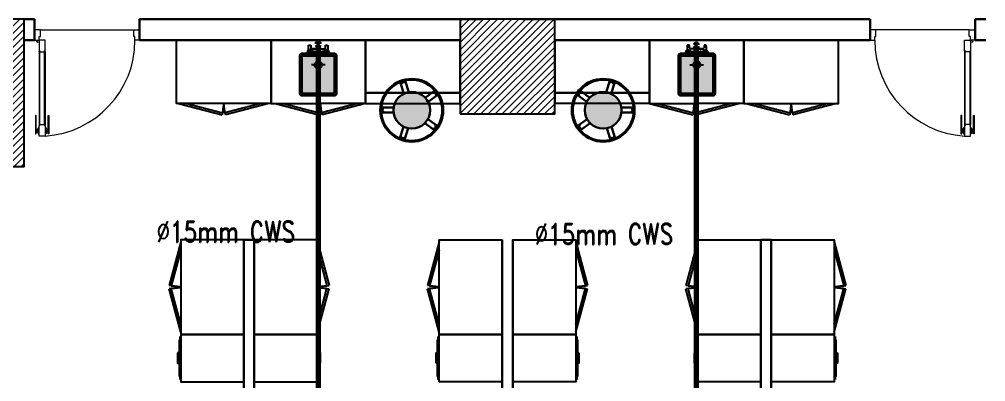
# Model space of a CAD drawing. Extents: x 800 to 995, y 398 to 804.
# Drawn here: x 874.81 to 884.01, y 619.82 to 623.27 of the extents above; entities that cross this region are included whole.
import ezdxf

# ---------------------------------------------------------------- set-up
doc = ezdxf.new("R2010")
doc.units = 0
doc.header["$MEASUREMENT"] = 0
doc.linetypes.add('ACAD_ISO02W100', pattern=[15, 12, -3])
doc.linetypes.add('DASHED', pattern=[19.05, 12.7, -6.35])
doc.layers.get('0').update_dxf_attribs({"color": 252, "linetype": 'CONTINUOUS', "lineweight": 30})
doc.layers.add('-FUR', color=252, linetype='CONTINUOUS')
doc.layers.add('SAN', color=2, linetype='CONTINUOUS')
for name, color, linetype, lineweight in [('Column', 6, 'CONTINUOUS', 25), ('DOOR', 30, 'CONTINUOUS', 9), ('hatch', 252, 'CONTINUOUS', 9), ('P-C-WATER', 5, 'CONTINUOUS', 70), ('P-TEXT', 1, 'CONTINUOUS', 25), ('Wall', 252, 'CONTINUOUS', 30)]:
    doc.layers.add(name, color=color, linetype=linetype, lineweight=lineweight)
doc.styles.add('ROMANC', font='romand.shx')

# ---------------------------------------------------------------- blocks, each defined once
blk = doc.blocks.new('YY5Y5')
at = {"layer": 'SAN', "color": 1}
for p, q in [((433.83, 542.04), (433.83, 538.56)), ((435.73, 542.41), (434.2, 542.41)), ((435.73, 540.55), (435.73, 542.41)), ((446.18, 539.55), (436.73, 539.55)), ((443.04, 539.55), (446.16, 539.55)), ((447.16, 542.41), (447.16, 540.55)), ((448.69, 542.41), (447.16, 542.41)), ((449.07, 538.56), (449.07, 542.04)), ((434.16, 537.56), (433.7, 538.02)), ((434.16, 536.15), (433.7, 535.69)), ((435.58, 537.56), (436.04, 538.02)), ((435.58, 536.15), (436.04, 535.69)), ((436.72, 537.65), (438.25, 537.65)), ((440.5, 535.4), (440.5, 528.74)), ((442.4, 528.74), (442.4, 535.4)), ((444.65, 537.65), (446.18, 537.65)), ((447.32, 537.56), (446.86, 538.02)), ((447.32, 536.15), (446.86, 535.69)), ((448.74, 537.56), (449.2, 538.02)), ((448.74, 536.15), (449.2, 535.69)), ((440.87, 528.36), (442.03, 528.36))]:
    blk.add_line(p, q, dxfattribs=at)
at = {"layer": 'SAN', "color": 1, "linetype": 'Continuous'}
blk.add_line((439.23, 539.55), (439.86, 539.55), dxfattribs=at)
at = {"layer": 'SAN', "color": 2, "linetype": 'DASHED'}
for points in [[(441.45, 532.42), (441.45, 521.63)], [(436.06, 527.03), (446.84, 527.03)]]:
    blk.add_lwpolyline(points, dxfattribs=at)
at = {"layer": 'SAN', "color": 1}
for centre, radius in [((434.87, 536.85), 2), ((434.87, 536.85), 1), ((434.87, 536.85), 0.8), ((448.03, 536.85), 2), ((448.03, 536.85), 1), ((448.03, 536.85), 0.8)]:
    blk.add_circle(centre, radius, dxfattribs=at)
for centre, radius, start, end in [((434.2, 542.04), 0.375, 90, 180), ((436.73, 540.55), 1, 180, 270), ((446.16, 540.55), 1, 270, 0), ((448.69, 542.04), 0.375, 0, 90), ((438.25, 535.4), 2.25, 0, 90), ((444.65, 535.4), 2.25, 90, 180), ((441.45, 527.03), 2.86, 109.43194, 70.56806), ((441.45, 527.03), 2.08, 117.27647, 62.72353), ((440.87, 528.74), 0.375, 180, 270), ((442.03, 528.74), 0.375, 270, 360)]:
    blk.add_arc(centre, radius, start, end, dxfattribs=at)
blk = doc.blocks.new('fd')
at = {"layer": '-FUR'}
h = blk.add_hatch(color=254, dxfattribs=at)
h.paths.add_polyline_path([(1322.6636, 576.6994), (1322.3536, 576.6994), (1322.3536, 577.0594), (1322.6636, 577.0594)], flags=16)
edge = h.paths.add_edge_path()
edge.add_line((1322.6636, 576.6794), (1322.3536, 576.6794))
edge.add_arc((1322.3536, 576.6994), 0.02, 180, 270, ccw=False)
edge.add_line((1322.3336, 576.6994), (1322.3336, 577.0594))
edge.add_arc((1322.3536, 577.0594), 0.02, 90, 180, ccw=False)
edge.add_line((1322.3536, 577.0794), (1322.6636, 577.0794))
edge.add_arc((1322.6636, 577.0594), 0.02, 0, 90, ccw=False)
edge.add_line((1322.6836, 577.0594), (1322.6836, 576.6994))
edge.add_arc((1322.6636, 576.6994), 0.02, -90, 0, ccw=False)
blk.add_hatch(color=253, dxfattribs=at).paths.add_polyline_path([(1322.6636, 577.0594), (1322.6636, 576.6994), (1322.3536, 576.6994), (1322.3536, 577.0594)])
h = blk.add_hatch(color=251, dxfattribs=at)
h.paths.add_polyline_path([(1322.6337, 577.0294), (1322.6636, 577.0594), (1322.6636, 576.6994), (1322.6336, 576.7294)])
h.paths.add_polyline_path([(1322.6336, 576.7294), (1322.6636, 576.6994), (1322.3536, 576.6994), (1322.3836, 576.7294)])
h = blk.add_hatch(color=252, dxfattribs=at)
h.paths.add_polyline_path([(1322.3836, 577.0294), (1322.3536, 577.0594), (1322.6636, 577.0594), (1322.6337, 577.0294)])
h.paths.add_polyline_path([(1322.3836, 576.7294), (1322.3536, 576.6994), (1322.3536, 577.0594), (1322.3836, 577.0294)])
for p, q in [((1322.4784, 577.2056), (1322.0597, 577.2056)), ((1322.4784, 577.2056), (1322.9597, 577.2056)), ((1322.0597, 576.6056), (1322.5097, 576.6056)), ((1322.9597, 576.6056), (1322.5097, 576.6056))]:
    blk.add_line(p, q, dxfattribs=at)
at = {"layer": '-FUR', "linetype": 'ACAD_ISO02W100'}
for p, q in [((1322.0597, 577.2056), (1322.5097, 577.2056)), ((1322.9597, 577.2056), (1322.5097, 577.2056)), ((1322.0997, 576.6056), (1322.5133, 576.4948)), ((1322.177, 576.6056), (1322.5185, 576.5141)), ((1322.8824, 576.6056), (1322.541, 576.5141)), ((1322.9597, 576.6056), (1322.5462, 576.4948)), ((1322.5185, 576.5141), (1322.5133, 576.4948)), ((1322.541, 576.5141), (1322.5462, 576.4948))]:
    blk.add_line(p, q, dxfattribs=at)
for centre, start, end in [((1324.045, 576.3727), 171.26112, 174.70691), ((1321.0144, 576.3727), 5.29309, 8.73888)]:
    blk.add_arc(centre, 1.5331, start, end, dxfattribs=at)
for p, q in [((1322.0597, 577.2056), (1322.0597, 576.6056)), ((1322.9597, 577.2056), (1322.9597, 576.6056))]:
    blk.add_line(p, q)
blk.add_lwpolyline([(1322.6636, 576.6794), (1322.3536, 576.6794, -0.414214), (1322.3336, 576.6994), (1322.3336, 577.0594, -0.414214), (1322.3536, 577.0794), (1322.6636, 577.0794, -0.414214), (1322.6836, 577.0594), (1322.6836, 576.6994, -0.414214)], format="xyb", close=True)
blk.add_lwpolyline([(1322.6636, 576.6794), (1322.3536, 576.6794, -0.414214), (1322.3336, 576.6994), (1322.3336, 577.0594, -0.414214), (1322.3536, 577.0794), (1322.6636, 577.0794, -0.414214), (1322.6836, 577.0594), (1322.6836, 576.6994, -0.414214)], format="xyb", close=True)
blk.add_lwpolyline([(1322.6636, 576.6994), (1322.3536, 576.6994), (1322.3536, 577.0594), (1322.6636, 577.0594)], close=True)
at = {"extrusion": (0, 0, -1), "xscale": 0.0121000000000322, "yscale": 0.0121000000000322, "zscale": -0.0121}
blk.add_blockref('YY5Y5', (-1327.8502, 570.5947), dxfattribs=at)
blk = doc.blocks.new('juy')
blk.add_line((1322.9597, 577.2056), (1322.9597, 576.6056))
blk.add_blockref('fd', (0, 0))

msp = doc.modelspace()

# ---------------------------------------------------------------- hatches: boundary and pattern name
h = msp.add_hatch(color=256)
h.set_gradient(color1=(132, 132, 132), name='SPHERICAL')
h.paths.add_polyline_path([(878.5474, 622.5752, -1), (878.5474, 622.2252, -1)])
h = msp.add_hatch(color=256)
h.set_gradient(color1=(132, 132, 132), name='SPHERICAL')
h.paths.add_polyline_path([(880.3694, 622.5752, 1), (880.3694, 622.2252, 1)])
at = {"layer": 'hatch'}
h = msp.add_hatch(dxfattribs=at)
h.set_pattern_fill('ANSI31', color=252, scale=0.015, style=0)
h.set_pattern_definition([(45, (1093.41557, 299.344082), (-0.0336759605, 0.0336759605), [])])
h.paths.add_polyline_path([(874.4084, 621.8661), (874.8584, 621.8661), (874.8584, 623.2661), (874.4084, 623.2661)])
h = msp.add_hatch(dxfattribs=at)
h.set_pattern_fill('ANSI31', color=252, scale=0.015, style=0)
h.set_pattern_definition([(45, (1106.44057, 300.144082), (-0.0336759605, 0.0336759605), [])])
h.paths.add_polyline_path([(879.0084, 622.3661), (879.9084, 622.3661), (879.9084, 623.2661), (879.0084, 623.2661)])

# ---------------------------------------------------------------- linework, layer by layer
at = {"layer": '-FUR', "linetype": 'ACAD_ISO02W100'}
for p, q in [((876.3084, 623.0661), (877.2084, 623.0661)), ((882.6084, 623.0661), (881.7084, 623.0661)), ((876.3284, 622.4661), (876.742, 622.3553)), ((876.4057, 622.4661), (876.7471, 622.3747)), ((877.1111, 622.4661), (876.7697, 622.3747)), ((877.1884, 622.4661), (876.7748, 622.3553)), ((878.1084, 622.4661), (879.0084, 622.4661)), ((880.8084, 622.4661), (879.9084, 622.4661)), ((881.7284, 622.4661), (882.142, 622.3553)), ((881.8057, 622.4661), (882.1471, 622.3747)), ((882.5111, 622.4661), (882.1697, 622.3747)), ((882.5884, 622.4661), (882.1748, 622.3553)), ((876.7471, 622.3747), (876.742, 622.3553)), ((876.7697, 622.3747), (876.7748, 622.3553)), ((882.1471, 622.3747), (882.142, 622.3553)), ((882.1697, 622.3747), (882.1748, 622.3553)), ((876.3493, 621.1461), (876.2385, 620.7326)), ((876.9493, 620.2661), (876.9493, 621.1661)), ((877.0493, 621.1661), (877.0493, 620.2661)), ((877.6493, 621.1461), (877.7601, 620.7326)), ((878.8084, 621.1461), (878.6976, 620.7326)), ((879.4084, 621.1661), (879.4084, 620.2661)), ((879.5084, 620.2661), (879.5084, 621.1661)), ((880.1084, 621.1461), (880.2192, 620.7326)), ((881.2675, 621.1461), (881.1567, 620.7326)), ((881.8675, 621.1661), (881.8675, 620.2661)), ((881.9675, 620.2661), (881.9675, 621.1661)), ((882.5675, 621.1461), (882.6783, 620.7326)), ((876.3493, 621.0689), (876.2578, 620.7274)), ((877.6493, 621.0689), (877.7408, 620.7274)), ((878.8084, 621.0689), (878.7169, 620.7274)), ((880.1084, 621.0689), (880.1999, 620.7274)), ((881.2675, 621.0689), (881.176, 620.7274)), ((882.5675, 621.0689), (882.659, 620.7274)), ((876.2578, 620.7274), (876.2385, 620.7326)), ((876.2578, 620.7049), (876.2385, 620.6997)), ((876.3493, 620.2861), (876.2385, 620.6997)), ((876.3493, 620.3634), (876.2578, 620.7049)), ((877.6493, 620.3634), (877.7408, 620.7049)), ((877.6493, 620.2861), (877.7601, 620.6997)), ((877.7408, 620.7274), (877.7601, 620.7326)), ((877.7408, 620.7049), (877.7601, 620.6997)), ((878.7169, 620.7274), (878.6976, 620.7326)), ((878.7169, 620.7049), (878.6976, 620.6997)), ((878.8084, 620.2861), (878.6976, 620.6997)), ((878.8084, 620.3634), (878.7169, 620.7049)), ((880.1084, 620.3634), (880.1999, 620.7049)), ((880.1084, 620.2861), (880.2192, 620.6997)), ((880.1999, 620.7274), (880.2192, 620.7326)), ((880.1999, 620.7049), (880.2192, 620.6997)), ((881.176, 620.7274), (881.1567, 620.7326)), ((881.176, 620.7049), (881.1567, 620.6997)), ((881.2675, 620.2861), (881.1567, 620.6997)), ((881.2675, 620.3634), (881.176, 620.7049)), ((882.5675, 620.3634), (882.659, 620.7049)), ((882.5675, 620.2861), (882.6783, 620.6997)), ((882.659, 620.7274), (882.6783, 620.7326)), ((882.659, 620.7049), (882.6783, 620.6997)), ((876.9493, 620.2661), (876.9493, 619.8161)), ((877.0493, 619.8161), (877.0493, 620.2661)), ((879.4084, 619.8161), (879.4084, 620.2661)), ((879.5084, 620.2661), (879.5084, 619.8161)), ((881.8675, 619.8161), (881.8675, 620.2661)), ((881.9675, 620.2661), (881.9675, 619.8161))]:
    msp.add_line(p, q, dxfattribs=at)
at = {"layer": '-FUR'}
for p, q in [((876.3343, 620.2161), (876.3343, 619.8661)), ((876.3393, 620.2461), (876.3393, 619.8361)), ((877.6593, 619.8361), (877.6593, 620.2461)), ((877.6643, 619.8661), (877.6643, 620.2161)), ((878.7934, 619.8661), (878.7934, 620.2161)), ((878.7984, 619.8361), (878.7984, 620.2461)), ((880.1184, 620.2461), (880.1184, 619.8361)), ((880.1234, 620.2161), (880.1234, 619.8661)), ((881.2525, 619.8661), (881.2525, 620.2161)), ((881.2575, 619.8361), (881.2575, 620.2461)), ((882.5775, 620.2461), (882.5775, 619.8361)), ((882.5825, 620.2161), (882.5825, 619.8661))]:
    msp.add_line(p, q, dxfattribs=at)
for points in [[(876.3084, 623.0661), (877.2084, 623.0661), (877.2084, 622.4661), (876.3084, 622.4661)], [(882.6084, 623.0661), (881.7084, 623.0661), (881.7084, 622.4661), (882.6084, 622.4661)], [(876.9493, 620.2661), (876.9493, 621.1661), (876.3493, 621.1661), (876.3493, 620.2661)], [(877.0493, 621.1661), (877.0493, 620.2661), (877.6493, 620.2661), (877.6493, 621.1661)], [(879.4084, 621.1661), (879.4084, 620.2661), (878.8084, 620.2661), (878.8084, 621.1661)], [(879.5084, 620.2661), (879.5084, 621.1661), (880.1084, 621.1661), (880.1084, 620.2661)], [(881.8675, 621.1661), (881.8675, 620.2661), (881.2675, 620.2661), (881.2675, 621.1661)], [(881.9675, 620.2661), (881.9675, 621.1661), (882.5675, 621.1661), (882.5675, 620.2661)], [(876.3493, 620.2661), (876.3493, 619.8161), (876.9493, 619.8161), (876.9493, 620.2661)], [(877.6493, 619.8161), (877.6493, 620.2661), (877.0493, 620.2661), (877.0493, 619.8161)], [(878.8084, 619.8161), (878.8084, 620.2661), (879.4084, 620.2661), (879.4084, 619.8161)], [(880.1084, 620.2661), (880.1084, 619.8161), (879.5084, 619.8161), (879.5084, 620.2661)], [(881.2675, 619.8161), (881.2675, 620.2661), (881.8675, 620.2661), (881.8675, 619.8161)], [(882.5675, 620.2661), (882.5675, 619.8161), (881.9675, 619.8161), (881.9675, 620.2661)]]:
    msp.add_lwpolyline(points, close=True, dxfattribs=at)
at = {"layer": '-FUR', "color": 1}
for points in [[(876.3193, 620.0911), (876.3193, 619.9911), (876.3293, 619.9911), (876.3293, 620.0911)], [(877.6793, 619.9911), (877.6793, 620.0911), (877.6693, 620.0911), (877.6693, 619.9911)], [(878.7784, 619.9911), (878.7784, 620.0911), (878.7884, 620.0911), (878.7884, 619.9911)], [(880.1384, 620.0911), (880.1384, 619.9911), (880.1284, 619.9911), (880.1284, 620.0911)], [(881.2375, 619.9911), (881.2375, 620.0911), (881.2475, 620.0911), (881.2475, 619.9911)], [(882.5975, 620.0911), (882.5975, 619.9911), (882.5875, 619.9911), (882.5875, 620.0911)]]:
    msp.add_lwpolyline(points, close=True, dxfattribs=at)
at = {"layer": '-FUR', "linetype": 'ACAD_ISO02W100'}
for centre, start, end in [((878.2737, 622.2332), 171.26112, 174.70691), ((875.2431, 622.2332), 5.29309, 8.73888), ((883.6737, 622.2332), 171.26112, 174.70691), ((880.6431, 622.2332), 5.29309, 8.73888), ((876.1164, 619.2009), 81.26112, 84.70691), ((876.1164, 622.2314), 275.29309, 278.73888), ((877.8822, 619.2009), 95.29309, 98.73888), ((877.8822, 622.2314), 261.26112, 264.70691), ((878.5755, 619.2009), 81.26112, 84.70691), ((878.5755, 622.2314), 275.29309, 278.73888), ((880.3413, 619.2009), 95.29309, 98.73888), ((880.3413, 622.2314), 261.26112, 264.70691), ((881.0346, 619.2009), 81.26112, 84.70691), ((881.0346, 622.2314), 275.29309, 278.73888), ((882.8004, 619.2009), 95.29309, 98.73888), ((882.8004, 622.2314), 261.26112, 264.70691)]:
    msp.add_arc(centre, 1.5331, start, end, dxfattribs=at)
for p, q in [((878.1084, 622.4661), (878.1084, 623.0661)), ((878.1084, 623.0661), (879.0084, 623.0661)), ((879.0084, 623.0661), (879.0084, 622.4661)), ((880.8084, 623.0661), (879.9084, 623.0661)), ((879.9084, 623.0661), (879.9084, 622.4661)), ((880.8084, 622.4661), (880.8084, 623.0661)), ((878.4434, 622.6809), (878.4696, 622.6893)), ((880.4734, 622.6809), (880.4472, 622.6893)), ((878.4731, 622.5587), (878.437, 622.6683)), ((878.5184, 622.5728), (878.4837, 622.6807)), ((880.3985, 622.5728), (880.4331, 622.6807)), ((880.4437, 622.5587), (880.4798, 622.6683)), ((879.0084, 622.5661), (878.1084, 622.5661)), ((878.6751, 622.5199), (878.7682, 622.5881)), ((878.7026, 622.4812), (878.7945, 622.5475)), ((878.7822, 622.5859), (878.7983, 622.5636)), ((879.0084, 622.4661), (879.0084, 622.5661)), ((879.9084, 622.4661), (879.9084, 622.5661)), ((879.9084, 622.5661), (880.8084, 622.5661)), ((880.1346, 622.5859), (880.1185, 622.5636)), ((880.2143, 622.4812), (880.1223, 622.5475)), ((880.2417, 622.5199), (880.1486, 622.5881)), ((878.2484, 622.3881), (878.2485, 622.4156)), ((878.3743, 622.4259), (878.261, 622.4263)), ((880.5425, 622.4259), (880.6558, 622.4263)), ((880.6684, 622.3881), (880.6683, 622.4156)), ((878.3738, 622.3785), (878.2583, 622.378)), ((880.543, 622.3785), (880.6585, 622.378)), ((878.4695, 622.2435), (878.4341, 622.1359)), ((878.5144, 622.2284), (878.4792, 622.1184)), ((878.6724, 622.2777), (878.7638, 622.2108)), ((878.7007, 622.3157), (878.7943, 622.2483)), ((878.7965, 622.2343), (878.7802, 622.2121)), ((880.1203, 622.2343), (880.1366, 622.2121)), ((880.2162, 622.3157), (880.1225, 622.2483)), ((880.2445, 622.2777), (880.153, 622.2108)), ((880.4024, 622.2284), (880.4376, 622.1184)), ((880.4473, 622.2435), (880.4827, 622.1359)), ((878.4666, 622.1121), (878.4405, 622.1207)), ((880.4502, 622.1121), (880.4764, 622.1207)), ((876.9493, 621.1661), (877.0493, 621.1661)), ((876.9493, 621.1661), (876.9493, 616.5641)), ((877.0493, 616.5646), (877.0493, 621.1661)), ((879.4084, 616.5646), (879.4084, 621.1661)), ((879.5084, 621.1661), (879.5084, 616.5641)), ((881.9675, 621.1661), (881.8675, 621.1661)), ((881.8675, 616.5646), (881.8675, 621.1661)), ((881.9675, 621.1661), (881.9675, 616.5641))]:
    msp.add_line(p, q)
for centre, radius in [((878.5474, 622.4002), 0.299), ((878.5474, 622.4002), 0.29), ((880.3694, 622.4002), 0.299), ((880.3694, 622.4002), 0.29), ((878.5474, 622.4002), 0.175), ((880.3694, 622.4002), 0.175)]:
    msp.add_circle(centre, radius)
for centre, radius, start, end in [((878.4714, 622.6763), 0.0131, 19.65402, 97.72038), ((880.4454, 622.6763), 0.0131, 82.27962, 160.34598), ((878.4465, 622.6714), 0.01, 107.79115, 197.79115), ((878.4719, 622.6424), 0.025, 40.93495, 209.17517), ((880.4449, 622.6424), 0.025, 330.82483, 139.06505), ((880.4703, 622.6714), 0.01, 342.20885, 72.20885), ((878.7543, 622.5469), 0.025, 328.93495, 137.17517), ((878.7741, 622.58), 0.01, 35.79115, 125.79115), ((878.7864, 622.5579), 0.0131, 307.65402, 25.72038), ((880.1304, 622.5579), 0.0131, 154.27962, 232.34598), ((880.1427, 622.58), 0.01, 54.20885, 144.20885), ((880.1625, 622.5469), 0.025, 42.82483, 211.06505), ((878.2614, 622.4132), 0.0131, 91.65402, 169.72038), ((878.2938, 622.4032), 0.025, 112.93495, 281.17517), ((880.623, 622.4032), 0.025, 258.82483, 67.06505), ((880.6554, 622.4132), 0.0131, 10.27962, 88.34598), ((878.2584, 622.388), 0.01, 179.79115, 269.79115), ((880.6584, 622.388), 0.01, 270.20885, 0.20885), ((878.7508, 622.2488), 0.025, 256.93495, 65.17517), ((878.7884, 622.2402), 0.01, 323.79115, 53.79115), ((880.1284, 622.2402), 0.01, 126.20885, 216.20885), ((880.166, 622.2488), 0.025, 114.82483, 283.06505), ((878.4467, 622.1322), 0.0131, 163.65402, 241.72038), ((878.4662, 622.16), 0.025, 184.93495, 353.17517), ((878.7712, 622.2216), 0.0131, 235.65402, 313.72038), ((880.1456, 622.2216), 0.0131, 226.27962, 304.34598), ((880.4506, 622.16), 0.025, 186.82483, 355.06505), ((880.4701, 622.1322), 0.0131, 298.27962, 16.34598), ((878.4697, 622.1216), 0.01, 251.79115, 341.79115), ((880.4471, 622.1216), 0.01, 198.20885, 288.20885)]:
    msp.add_arc(centre, radius, start, end)
at = {"layer": 'Column', "color": 252}
for points in [[(874.4084, 621.8661), (874.8584, 621.8661), (874.8584, 623.2661), (874.4084, 623.2661)], [(879.0084, 622.3661), (879.9084, 622.3661), (879.9084, 623.2661), (879.0084, 623.2661)]]:
    msp.add_lwpolyline(points, close=True, dxfattribs=at)
at = {"layer": 'DOOR', "color": 251}
for p, q in [((875.014, 623.1661), (875.9028, 623.1661)), ((883.8529, 623.1661), (882.964, 623.1661))]:
    msp.add_line(p, q, dxfattribs=at)
at = {"layer": 'DOOR', "color": 252}
for p, q in [((875.0023, 622.9606), (875.0023, 622.2607)), ((875.0073, 622.2607), (875.0073, 622.9606)), ((875.054, 622.2607), (875.054, 622.9606)), ((875.0589, 622.9606), (875.0589, 622.2607)), ((883.8079, 622.9606), (883.8079, 622.2607)), ((883.8129, 622.2607), (883.8129, 622.9606)), ((883.8595, 622.2607), (883.8595, 622.9606)), ((883.8645, 622.9606), (883.8645, 622.2607))]:
    msp.add_line(p, q, dxfattribs=at)
at = {"layer": 'DOOR', "color": 5}
for points in [[(874.9584, 623.1661), (874.9584, 623.0661), (875.0028, 623.0661), (875.0028, 623.104), (875.014, 623.104), (875.014, 623.1661)], [(875.9584, 623.1661), (875.9584, 623.0661), (875.9138, 623.0661), (875.9138, 623.104), (875.9027, 623.104), (875.9028, 623.1661)], [(882.9084, 623.1661), (882.9084, 623.0661), (882.953, 623.0661), (882.953, 623.104), (882.9641, 623.104), (882.964, 623.1661)], [(883.9084, 623.1661), (883.9084, 623.0661), (883.864, 623.0661), (883.864, 623.104), (883.8529, 623.104), (883.8529, 623.1661)], [(875.0073, 622.9662), (875.0073, 622.9551), (875.054, 622.9551), (875.054, 622.9662), (875.0584, 622.9662), (875.0584, 623.0661), (875.0584, 623.0661), (875.0028, 623.0661), (875.0028, 622.9662)], [(883.8595, 622.9662), (883.8595, 622.9551), (883.8129, 622.9551), (883.8129, 622.9662), (883.8084, 622.9662), (883.8084, 623.0661), (883.8084, 623.0661), (883.864, 623.0661), (883.864, 622.9662)], [(875.0073, 622.2551), (875.0073, 622.2663), (875.054, 622.2663), (875.054, 622.2551), (875.0584, 622.2551), (875.0584, 622.1552), (875.0584, 622.1552), (875.0028, 622.1552), (875.0028, 622.2551)], [(883.8595, 622.2551), (883.8595, 622.2663), (883.8129, 622.2663), (883.8129, 622.2551), (883.8084, 622.2551), (883.8084, 622.1552), (883.8084, 622.1552), (883.864, 622.1552), (883.864, 622.2551)]]:
    msp.add_lwpolyline(points, close=True, dxfattribs=at)
for points in [[(875.0073, 622.9556), (875.0073, 622.9556, -1), (875.0073, 622.9656)], [(875.054, 622.9556), (875.054, 622.9556, 1), (875.054, 622.9656)], [(883.8129, 622.9556), (883.8129, 622.9556, -1), (883.8129, 622.9656)], [(883.8595, 622.9556), (883.8595, 622.9556, 1), (883.8595, 622.9656)], [(875.0073, 622.2657), (875.0073, 622.2657, 1), (875.0073, 622.2557)], [(875.054, 622.2657), (875.054, 622.2657, -1), (875.054, 622.2557)], [(883.8129, 622.2657), (883.8129, 622.2657, 1), (883.8129, 622.2557)], [(883.8595, 622.2657), (883.8595, 622.2657, -1), (883.8595, 622.2557)]]:
    msp.add_lwpolyline(points, format="xyb", close=True, dxfattribs=at)
at = {"layer": 'DOOR', "color": 1}
for points in [[(874.9745, 622.3497), (874.9664, 622.3497), (874.9664, 622.1774), (874.9745, 622.1774)], [(875.0868, 622.3497), (875.0948, 622.3497), (875.0948, 622.1774), (875.0868, 622.1774)], [(883.78, 622.3497), (883.772, 622.3497), (883.772, 622.1774), (883.78, 622.1774)], [(883.8924, 622.3497), (883.9004, 622.3497), (883.9004, 622.1774), (883.8924, 622.1774)], [(874.9862, 622.1952), (874.9797, 622.1952), (874.9797, 622.2154), (874.9862, 622.2154)], [(875.0751, 622.1952), (875.0815, 622.1952), (875.0815, 622.2154), (875.0751, 622.2154)], [(883.7918, 622.1952), (883.7853, 622.1952), (883.7853, 622.2154), (883.7918, 622.2154)], [(883.8806, 622.1952), (883.8871, 622.1952), (883.8871, 622.2154), (883.8806, 622.2154)]]:
    msp.add_lwpolyline(points, close=True, dxfattribs=at)
for points in [[(875.0028, 622.2329), (874.9917, 622.2329), (874.9917, 622.1774), (875.0028, 622.1774)], [(883.864, 622.2329), (883.8751, 622.2329), (883.8751, 622.1774), (883.864, 622.1774)], [(874.9917, 622.2226), (874.9862, 622.2226), (874.9862, 622.1881), (874.9917, 622.1881)], [(875.0695, 622.2226), (875.0751, 622.2226), (875.0751, 622.1881), (875.0695, 622.1881)], [(883.7973, 622.2226), (883.7918, 622.2226), (883.7918, 622.1881), (883.7973, 622.1881)], [(883.8751, 622.2226), (883.8806, 622.2226), (883.8806, 622.1881), (883.8751, 622.1881)]]:
    msp.add_lwpolyline(points, dxfattribs=at)
at = {"layer": 'DOOR', "color": 5}
for points in [[(875.0584, 622.2329), (875.0695, 622.2329), (875.0695, 622.1774), (875.0584, 622.1774)], [(883.8084, 622.2329), (883.7973, 622.2329), (883.7973, 622.1774), (883.8084, 622.1774)]]:
    msp.add_lwpolyline(points, dxfattribs=at)
at = {"layer": 'DOOR', "color": 1}
for points in [[(874.9745, 622.1955, 1), (874.9797, 622.1955), (874.9797, 622.1955), (874.9797, 622.2151), (874.9797, 622.2151, 1), (874.9745, 622.2151), (874.9745, 622.2151)], [(875.0868, 622.1955, -1), (875.0815, 622.1955), (875.0815, 622.1955), (875.0815, 622.2151), (875.0815, 622.2151, -1), (875.0868, 622.2151), (875.0868, 622.2151)], [(883.78, 622.1955, 1), (883.7853, 622.1955), (883.7853, 622.1955), (883.7853, 622.2151), (883.7853, 622.2151, 1), (883.78, 622.2151), (883.78, 622.2151)], [(883.8924, 622.1955, -1), (883.8871, 622.1955), (883.8871, 622.1955), (883.8871, 622.2151), (883.8871, 622.2151, -1), (883.8924, 622.2151), (883.8924, 622.2151)]]:
    msp.add_lwpolyline(points, format="xyb", close=True, dxfattribs=at)
at = {"layer": 'DOOR', "color": 5}
for centre in [(874.9917, 623.055), (883.8751, 623.055)]:
    msp.add_circle(centre, 0.0111, dxfattribs=at)
at = {"layer": 'DOOR', "color": 252}
for centre, start, end in [((875.001, 623.0661), 273.60232, 0), ((883.8658, 623.0661), 180, 266.39768)]:
    msp.add_arc(centre, 0.9128, start, end, dxfattribs=at)
at = {"layer": 'P-C-WATER', "linetype": 'Continuous'}
for p, q in [((877.6572, 623.015), (877.6572, 618.7095)), ((881.2548, 623.0035), (881.2548, 618.7095))]:
    msp.add_line(p, q, dxfattribs=at)
at = {"layer": 'P-C-WATER', "linetype": 'ByBlock'}
for centre, start, end in [((877.6572, 623.0275), 0, 180), ((877.6572, 623.0275), 180, 0), ((881.2548, 623.016), 0, 180), ((881.2548, 623.016), 180, 0)]:
    msp.add_arc(centre, 0.0125, start, end, dxfattribs=at)
at = {"layer": 'Wall', "color": 252, "linetype": 'Continuous'}
for p, q in [((874.9584, 623.2661), (874.8584, 623.2661)), ((874.9584, 623.0661), (874.9584, 623.2661)), ((879.2084, 623.2661), (875.9584, 623.2661)), ((875.9584, 623.0661), (875.9584, 623.2661)), ((879.6049, 623.2661), (882.9084, 623.2661)), ((882.9084, 623.0661), (882.9084, 623.2661)), ((883.9084, 623.2661), (884.0084, 623.2661)), ((883.9084, 623.0661), (883.9084, 623.2661)), ((874.9584, 623.0661), (874.8584, 623.0661)), ((879.0084, 623.0661), (875.9584, 623.0661)), ((879.9084, 623.0661), (882.9084, 623.0661)), ((883.9084, 623.0661), (884.0084, 623.0661))]:
    msp.add_line(p, q, dxfattribs=at)

# ---------------------------------------------------------------- block references
msp.add_blockref('juy', (-444.8513, 45.8606))
at = {"xscale": -1}
msp.add_blockref('juy', (2203.7681, 45.8606), dxfattribs=at)

# ---------------------------------------------------------------- texts
at = {"layer": 'P-TEXT', "color": 41, "style": 'ROMANC', "width": 0.75}
for p in [(876.1196, 621.1452), (879.7172, 621.1226)]:
    msp.add_text('%%C15mm CWS', height=0.2, dxfattribs=at).set_placement(p)

doc.saveas('drawing.dxf')
